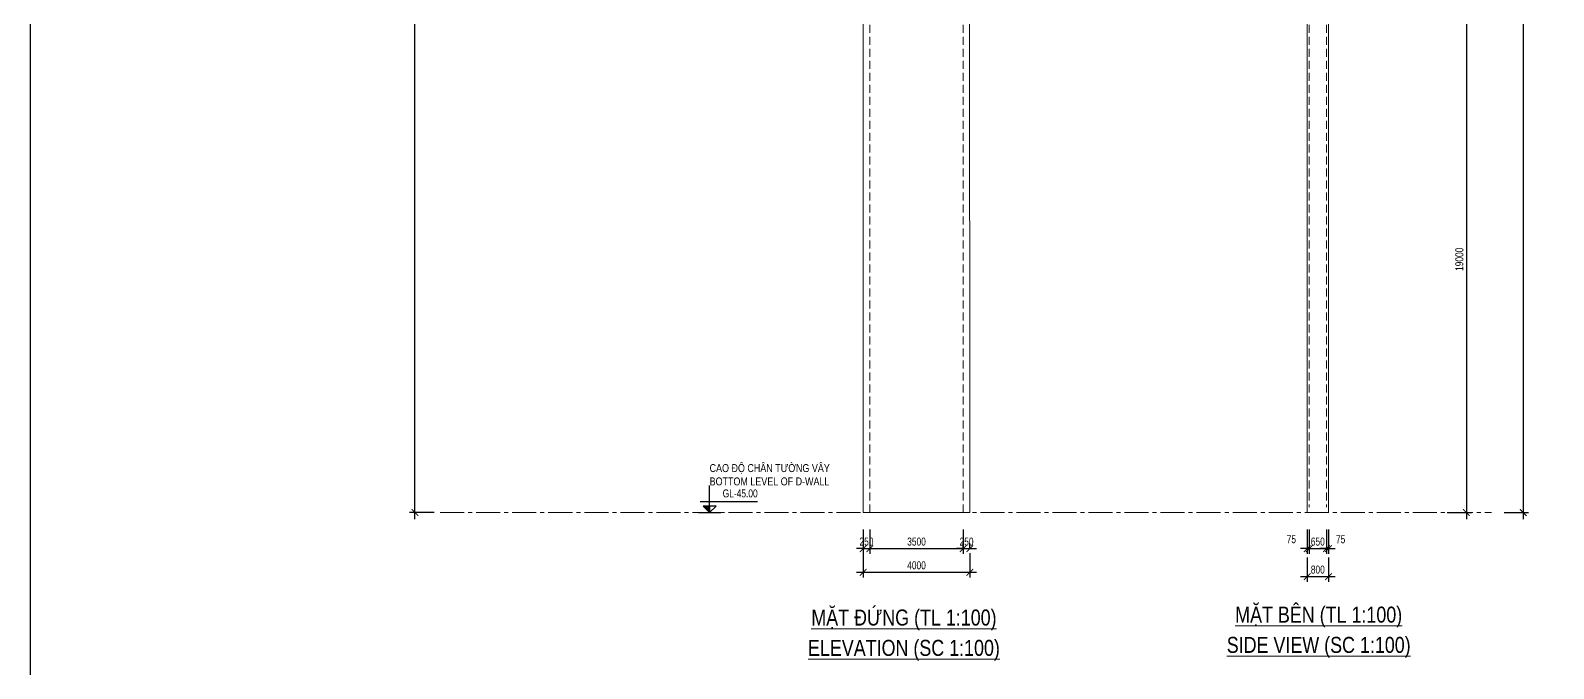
# Model space of a CAD drawing. Header units: millimetres. Extents: x 2746337 to 7547699, y -363432 to 15720.
# Drawn here: x 2951293 to 3008379, y -50850 to -26916 of the extents above; entities that cross this region are included whole.
import ezdxf
from ezdxf.enums import TextEntityAlignment as Align

# ---------------------------------------------------------------- set-up
doc = ezdxf.new("R2010")
doc.units = ezdxf.units.MM
doc.header["$LTSCALE"] = 1200
doc.header["$PDMODE"] = 3
doc.linetypes.add('CENTER2', pattern=[1.125, 0.75, -0.125, 0.125, -0.125])
doc.linetypes.add('HIDDEN', pattern=[0.375, 0.25, -0.125])
for name, color, linetype, lineweight in [('BOUND', 3, 'Continuous', 20), ('ENOTE', 2, 'Continuous', 15), ('Grid line', 160, 'CENTER2', 5), ('HIDE', 8, 'HIDDEN', 13), ('K-THUOC', 1, 'Continuous', 18), ('TEXTVN', 2, 'Continuous', 20)]:
    doc.layers.add(name, color=color, linetype=linetype, lineweight=lineweight)
for name, color, linetype in [('CDC.02.DIM', 1, 'Continuous'), ('CDC.06.TEXT', 2, 'Continuous'), ('CDC.10.HATCH', 251, 'Continuous')]:
    doc.layers.add(name, color=color, linetype=linetype)
doc.styles.add('DB_Arial', font='arial.ttf', dxfattribs={"width": 0.8})
doc.styles.add('SMTEXT', font='arial.ttf', dxfattribs={"width": 0.75})
doc.dimstyles.new('BSV1-100', dxfattribs={"dimtxt": 300, "dimasz": 250, "dimexe": 200, "dimexo": 0, "dimgap": 108, "dimtad": 1, "dimdec": 0, "dimdsep": 46, "dimtxsty": 'SMTEXT', "dimblk": 'ARCHTICK', "dimcen": 100, "dimdle": 250, "dimclrd": 256, "dimclre": 256, "dimclrt": 1, "dimadec": 0, "dimazin": 0, "dimtfac": 1, "dimtdec": 0, "dimtix": 1, "dimtmove": 2, "dimatfit": 3, "dimfxl": 720, "dimfxlon": 1, "dimtolj": 1, "dimtzin": 0, "dimarcsym": 0})

# ---------------------------------------------------------------- blocks, each defined once
blk = doc.blocks.new('_ArchTick')
at = {"color": 0, "linetype": 'ByBlock', "const_width": 0.15}
blk.add_lwpolyline([(-0.5, -0.5), (0.5, 0.5)], dxfattribs=at)
blk = doc.blocks.new('*D317')
at = {"layer": 'Defpoints', "color": 0, "transparency": 16777216}
for p in [(2999144, -45900), (2999944, -45900), (2999944, -47400)]:
    blk.add_point(p, dxfattribs=at)
at = {"layer": 'K-THUOC', "lineweight": -2, "transparency": 16777216}
for p, q in [((2999144, -46680), (2999144, -47600)), ((2999944, -46680), (2999944, -47600)), ((2998894, -47400), (3000194, -47400))]:
    blk.add_line(p, q, dxfattribs=at)
at = {"layer": 'K-THUOC', "lineweight": -2, "transparency": 16777216, "xscale": 250, "yscale": 250, "zscale": 250, "rotation": 180}
blk.add_blockref('_ArchTick', (2999144, -47400), dxfattribs=at)
at = {"layer": 'K-THUOC', "lineweight": -2, "transparency": 16777216, "xscale": 250, "yscale": 250, "zscale": 250}
blk.add_blockref('_ArchTick', (2999944, -47400), dxfattribs=at)
at = {"layer": 'K-THUOC', "color": 1, "transparency": 16777216, "insert": (2999544, -47139), "char_height": 300, "attachment_point": 5, "style": 'SMTEXT'}
blk.add_mtext('\\A1;800', dxfattribs=at)
blk = doc.blocks.new('*D318')
at = {"layer": 'Defpoints', "color": 0, "transparency": 16777216}
for p in [(2999144, -45600), (2999219, -45600), (2999219, -46350)]:
    blk.add_point(p, dxfattribs=at)
at = {"layer": 'K-THUOC', "lineweight": -2, "transparency": 16777216}
for p, q in [((2999144, -45630), (2999144, -46550)), ((2999219, -45630), (2999219, -46550)), ((2999144, -46350), (2998894, -46350)), ((2999144, -46350), (2999219, -46350)), ((2999219, -46350), (2999469, -46350))]:
    blk.add_line(p, q, dxfattribs=at)
at = {"layer": 'K-THUOC', "lineweight": -2, "transparency": 16777216, "xscale": 250, "yscale": 250, "zscale": 250}
blk.add_blockref('_ArchTick', (2999144, -46350), dxfattribs=at)
at = {"layer": 'K-THUOC', "lineweight": -2, "transparency": 16777216, "xscale": 250, "yscale": 250, "zscale": 250, "rotation": 180}
blk.add_blockref('_ArchTick', (2999219, -46350), dxfattribs=at)
at = {"layer": 'K-THUOC', "color": 1, "transparency": 16777216, "insert": (2998552, -46000), "char_height": 300, "attachment_point": 5, "style": 'SMTEXT'}
blk.add_mtext('\\A1;75', dxfattribs=at)
blk = doc.blocks.new('*D319')
at = {"layer": 'Defpoints', "color": 0, "transparency": 16777216}
for p in [(2999219, -45600), (2999869, -45600), (2999869, -46350)]:
    blk.add_point(p, dxfattribs=at)
at = {"layer": 'K-THUOC', "lineweight": -2, "transparency": 16777216}
for p, q in [((2999219, -45630), (2999219, -46550)), ((2999869, -45630), (2999869, -46550)), ((2999219, -46350), (2998969, -46350)), ((2999219, -46350), (2999869, -46350)), ((2999869, -46350), (3000119, -46350))]:
    blk.add_line(p, q, dxfattribs=at)
at = {"layer": 'K-THUOC', "lineweight": -2, "transparency": 16777216, "xscale": 250, "yscale": 250, "zscale": 250}
blk.add_blockref('_ArchTick', (2999219, -46350), dxfattribs=at)
at = {"layer": 'K-THUOC', "lineweight": -2, "transparency": 16777216, "xscale": 250, "yscale": 250, "zscale": 250, "rotation": 180}
blk.add_blockref('_ArchTick', (2999869, -46350), dxfattribs=at)
at = {"layer": 'K-THUOC', "color": 1, "transparency": 16777216, "insert": (2999544, -46089), "char_height": 300, "attachment_point": 5, "style": 'SMTEXT'}
blk.add_mtext('\\A1;650', dxfattribs=at)
blk = doc.blocks.new('*D320')
at = {"layer": 'Defpoints', "color": 0, "transparency": 16777216}
for p in [(2999869, -45600), (2999944, -45600), (2999944, -46350)]:
    blk.add_point(p, dxfattribs=at)
at = {"layer": 'K-THUOC', "lineweight": -2, "transparency": 16777216}
for p, q in [((2999869, -45630), (2999869, -46550)), ((2999944, -45630), (2999944, -46550)), ((2999869, -46350), (2999619, -46350)), ((2999869, -46350), (2999944, -46350)), ((2999944, -46350), (3000194, -46350))]:
    blk.add_line(p, q, dxfattribs=at)
at = {"layer": 'K-THUOC', "lineweight": -2, "transparency": 16777216, "xscale": 250, "yscale": 250, "zscale": 250}
blk.add_blockref('_ArchTick', (2999869, -46350), dxfattribs=at)
at = {"layer": 'K-THUOC', "lineweight": -2, "transparency": 16777216, "xscale": 250, "yscale": 250, "zscale": 250, "rotation": 180}
blk.add_blockref('_ArchTick', (2999944, -46350), dxfattribs=at)
at = {"layer": 'K-THUOC', "color": 1, "transparency": 16777216, "insert": (3000399, -46000), "char_height": 300, "attachment_point": 5, "style": 'SMTEXT'}
blk.add_mtext('\\A1;75', dxfattribs=at)
blk = doc.blocks.new('*D321')
at = {"layer": 'Defpoints', "color": 0, "transparency": 16777216}
for p in [(2965705, 0), (2967228, 0), (2967507, -45000)]:
    blk.add_point(p, dxfattribs=at)
at = {"layer": 'K-THUOC', "lineweight": -2, "transparency": 16777216}
for p, q in [((2965705, -45250), (2965705, 250)), ((2966425, 0), (2965505, 0)), ((2966425, -45000), (2965505, -45000))]:
    blk.add_line(p, q, dxfattribs=at)
at = {"layer": 'K-THUOC', "lineweight": -2, "transparency": 16777216, "xscale": 250, "yscale": 250, "zscale": 250}
for p, rotation in [((2965705, 0), 90), ((2965705, -45000), 270)]:
    blk.add_blockref('_ArchTick', p, dxfattribs=dict(at, rotation=rotation))
at = {"layer": 'K-THUOC', "color": 1, "transparency": 16777216, "insert": (2965444, -22500), "char_height": 300, "attachment_point": 5, "rotation": 90, "style": 'SMTEXT'}
blk.add_mtext('\\A1;45000', dxfattribs=at)
blk = doc.blocks.new('tag_cd')
at = {"layer": 'CDC.10.HATCH'}
blk.add_hatch(color=256, dxfattribs=at).paths.add_polyline_path([(180, 240), (420, 0), (420, 240)])
at = {"layer": 'CDC.02.DIM'}
for points in [[(420, 240), (420, 0), (660, 240), (180, 240), (420, 0), (420, 1020)], [(0, 0), (840, 0)], [(60, 420), (2220, 420)]]:
    blk.add_lwpolyline(points, dxfattribs=at)
at = {"layer": 'CDC.06.TEXT', "ltscale": 0.5, "style": 'SMTEXT', "width": 0.75}
blk.add_attdef('CD', text='', height=300, dxfattribs=at).set_placement((2220, 570), align=Align.RIGHT)
blk = doc.blocks.new('*D326')
at = {"layer": 'Defpoints', "color": 0, "transparency": 16777216}
for p in [(2994397, -26000), (2995969, -45000), (3005111, -45000)]:
    blk.add_point(p, dxfattribs=at)
at = {"layer": 'K-THUOC', "lineweight": -2, "transparency": 16777216}
for p, q in [((3004391, -26000), (3005311, -26000)), ((3005111, -25750), (3005111, -45250)), ((3004391, -45000), (3005311, -45000))]:
    blk.add_line(p, q, dxfattribs=at)
at = {"layer": 'K-THUOC', "lineweight": -2, "transparency": 16777216, "xscale": 250, "yscale": 250, "zscale": 250}
for p, rotation in [((3005111, -26000), 90), ((3005111, -45000), 270)]:
    blk.add_blockref('_ArchTick', p, dxfattribs=dict(at, rotation=rotation))
at = {"layer": 'K-THUOC', "color": 1, "transparency": 16777216, "insert": (3004850, -35500), "char_height": 300, "attachment_point": 5, "rotation": 90, "style": 'SMTEXT'}
blk.add_mtext('\\A1;19000', dxfattribs=at)
blk = doc.blocks.new('*D328')
at = {"layer": 'Defpoints', "color": 0, "transparency": 16777216}
for p in [(2999144, 0), (2999144, -45000), (3007244, -45000)]:
    blk.add_point(p, dxfattribs=at)
at = {"layer": 'K-THUOC', "lineweight": -2, "transparency": 16777216}
for p, q in [((3006524, 0), (3007444, 0)), ((3007244, 250), (3007244, -45250)), ((3006524, -45000), (3007444, -45000))]:
    blk.add_line(p, q, dxfattribs=at)
at = {"layer": 'K-THUOC', "lineweight": -2, "transparency": 16777216, "xscale": 250, "yscale": 250, "zscale": 250}
for p, rotation in [((3007244, 0), 90), ((3007244, -45000), 270)]:
    blk.add_blockref('_ArchTick', p, dxfattribs=dict(at, rotation=rotation))
at = {"layer": 'K-THUOC', "color": 1, "transparency": 16777216, "insert": (3006983, -22500), "char_height": 300, "attachment_point": 5, "rotation": 90, "style": 'SMTEXT'}
blk.add_mtext('\\A1;45000', dxfattribs=at)
blk = doc.blocks.new('*D368')
at = {"layer": 'Defpoints', "color": 0, "transparency": 16777216}
for p in [(2982504, -45600), (2982754, -45600), (2982754, -46350)]:
    blk.add_point(p, dxfattribs=at)
at = {"layer": 'K-THUOC', "lineweight": -2, "transparency": 16777216}
for p, q in [((2982504, -45630), (2982504, -46550)), ((2982754, -45630), (2982754, -46550)), ((2982504, -46350), (2982254, -46350)), ((2982504, -46350), (2982754, -46350)), ((2982754, -46350), (2983004, -46350))]:
    blk.add_line(p, q, dxfattribs=at)
at = {"layer": 'K-THUOC', "lineweight": -2, "transparency": 16777216, "xscale": 250, "yscale": 250, "zscale": 250}
blk.add_blockref('_ArchTick', (2982504, -46350), dxfattribs=at)
at = {"layer": 'K-THUOC', "lineweight": -2, "transparency": 16777216, "xscale": 250, "yscale": 250, "zscale": 250, "rotation": 180}
blk.add_blockref('_ArchTick', (2982754, -46350), dxfattribs=at)
at = {"layer": 'K-THUOC', "color": 1, "transparency": 16777216, "insert": (2982629, -46089), "char_height": 300, "attachment_point": 5, "style": 'SMTEXT'}
blk.add_mtext('\\A1;250', dxfattribs=at)
blk = doc.blocks.new('*D369')
at = {"layer": 'Defpoints', "color": 0, "transparency": 16777216}
for p in [(2986254, -44800), (2982754, -45600), (2986254, -46350)]:
    blk.add_point(p, dxfattribs=at)
at = {"layer": 'K-THUOC', "lineweight": -2, "transparency": 16777216}
for p, q in [((2982754, -45630), (2982754, -46550)), ((2986254, -45630), (2986254, -46550)), ((2982504, -46350), (2986504, -46350))]:
    blk.add_line(p, q, dxfattribs=at)
at = {"layer": 'K-THUOC', "lineweight": -2, "transparency": 16777216, "xscale": 250, "yscale": 250, "zscale": 250, "rotation": 180}
blk.add_blockref('_ArchTick', (2982754, -46350), dxfattribs=at)
at = {"layer": 'K-THUOC', "lineweight": -2, "transparency": 16777216, "xscale": 250, "yscale": 250, "zscale": 250}
blk.add_blockref('_ArchTick', (2986254, -46350), dxfattribs=at)
at = {"layer": 'K-THUOC', "color": 1, "transparency": 16777216, "insert": (2984504, -46089), "char_height": 300, "attachment_point": 5, "style": 'SMTEXT'}
blk.add_mtext('\\A1;3500', dxfattribs=at)
blk = doc.blocks.new('*D366')
at = {"layer": 'Defpoints', "color": 0, "transparency": 16777216}
for p in [(2986254, -46350), (2986504, -46350), (2986504, -46350)]:
    blk.add_point(p, dxfattribs=at)
at = {"layer": 'K-THUOC', "lineweight": -2, "transparency": 16777216}
for p, q in [((2986254, -46350), (2986254, -46150)), ((2986504, -46350), (2986504, -46150)), ((2986254, -46350), (2986004, -46350)), ((2986254, -46350), (2986504, -46350)), ((2986504, -46350), (2986754, -46350))]:
    blk.add_line(p, q, dxfattribs=at)
at = {"layer": 'K-THUOC', "lineweight": -2, "transparency": 16777216, "xscale": 250, "yscale": 250, "zscale": 250}
blk.add_blockref('_ArchTick', (2986254, -46350), dxfattribs=at)
at = {"layer": 'K-THUOC', "lineweight": -2, "transparency": 16777216, "xscale": 250, "yscale": 250, "zscale": 250, "rotation": 180}
blk.add_blockref('_ArchTick', (2986504, -46350), dxfattribs=at)
at = {"layer": 'K-THUOC', "color": 1, "transparency": 16777216, "insert": (2986379, -46089), "char_height": 300, "attachment_point": 5, "style": 'SMTEXT'}
blk.add_mtext('\\A1;250', dxfattribs=at)
blk = doc.blocks.new('*D367')
at = {"layer": 'Defpoints', "color": 0, "transparency": 16777216}
for p in [(2982504, -45000), (2986504, -45000), (2986504, -47240)]:
    blk.add_point(p, dxfattribs=at)
at = {"layer": 'K-THUOC', "lineweight": -2, "transparency": 16777216}
for p, q in [((2982504, -46520), (2982504, -47440)), ((2986504, -46520), (2986504, -47440)), ((2982254, -47240), (2986754, -47240))]:
    blk.add_line(p, q, dxfattribs=at)
at = {"layer": 'K-THUOC', "lineweight": -2, "transparency": 16777216, "xscale": 250, "yscale": 250, "zscale": 250, "rotation": 180}
blk.add_blockref('_ArchTick', (2982504, -47240), dxfattribs=at)
at = {"layer": 'K-THUOC', "lineweight": -2, "transparency": 16777216, "xscale": 250, "yscale": 250, "zscale": 250}
blk.add_blockref('_ArchTick', (2986504, -47240), dxfattribs=at)
at = {"layer": 'K-THUOC', "color": 1, "transparency": 16777216, "insert": (2984504, -46978), "char_height": 300, "attachment_point": 5, "style": 'SMTEXT'}
blk.add_mtext('\\A1;4000', dxfattribs=at)

msp = doc.modelspace()

# ---------------------------------------------------------------- linework, layer by layer
msp.add_lwpolyline([(2951292.7, 9128.3), (3044810, 9128.3), (3044810, -68024), (2951292.7, -68024)], close=True)
at = {"layer": 'BOUND'}
for points in [[(2982504, -45000), (2986504, -45000), (2986482.3, -1200), (2982504, -1200)], [(2999143.6, -45000), (2999943.6, -45000), (2999943.6, -1200), (2999143.6, -1200)]]:
    msp.add_lwpolyline(points, close=True, dxfattribs=at)
at = {"layer": 'BOUND', "lineweight": 20}
msp.add_lwpolyline([(2999943.6, -4350), (2999943.6, -1200), (2999143.6, -1200), (2999143.6, -45000), (2999943.6, -45000), (2999943.6, -19550)], dxfattribs=at)
at = {"layer": 'Grid line'}
msp.add_line((2966652.9, -45000), (3006056.7, -45000), dxfattribs=at)
at = {"layer": 'HIDE'}
for p, q in [((2982754, -150), (2982754, -45000)), ((2986254, -150), (2986254, -45000)), ((2999218.6, -150), (2999218.6, -44800)), ((2999868.6, -150), (2999868.6, -44800))]:
    msp.add_line(p, q, dxfattribs=at)

# ---------------------------------------------------------------- block references
at = {"layer": 'ENOTE'}
msp.add_blockref('tag_cd', (2976328.7, -45000), dxfattribs=at).add_auto_attribs({'CD': 'GL-45.00'})

# ---------------------------------------------------------------- texts
at = {"layer": 'TEXTVN', "style": 'DB_Arial', "width": 0.8}
for s, p in [('CAO ĐỘ CHÂN TƯỜNG VÂY', (2976748.7, -43480)), ('BOTTOM LEVEL OF D-WALL', (2976748.7, -43980))]:
    msp.add_text(s, height=300, dxfattribs=at).set_placement(p)
for s, p in [('%%UMẶT ĐỨNG (TL 1:100)', (2984032.1, -48947.4)), ('%%UMẶT BÊN (TL 1:100)', (2999577.6, -48836.3)), ('%%USIDE VIEW (SC 1:100)', (2999577.6, -50036.3)), ('%%UELEVATION (SC 1:100)', (2984032.1, -50147.4))]:
    msp.add_text(s, height=600, dxfattribs=at).set_placement(p, align=Align.MIDDLE)

# ---------------------------------------------------------------- dimensions: what is measured, and where the dimension line sits
at = {"layer": 'K-THUOC'}
for base, p1, p2, picture, middle in [((2965705.3, 0), (2967506.5, -45000), (2967227.7, 0), '*D321', (2965444.1, -22500)), ((3007244.2, -45000), (2999143.6, 0), (2999143.6, -45000), '*D328', (3006983.1, -22500)), ((3005111.5, -45000), (2994396.9, -26000), (2995968.6, -45000), '*D326', (3004850.3, -35500))]:
    dim = msp.add_linear_dim(base=base, p1=p1, p2=p2, angle=90, dimstyle='BSV1-100', dxfattribs=at)
    dim.commit()
    dim.dimension.update_dxf_attribs({"geometry": picture, "text_midpoint": middle})
for base, p1, p2, picture, middle in [((2986504, -47239.6), (2982504, -45000), (2986504, -45000), '*D367', (2984504, -46978.5)), ((2986254, -46350), (2982754, -45600), (2986254, -44800), '*D369', (2984504, -46088.7)), ((2982754, -46350), (2982504, -45600), (2982754, -45600), '*D368', (2982629, -46088.8)), ((2999868.6, -46350), (2999218.6, -45600), (2999868.6, -45600), '*D319', (2999543.6, -46088.8)), ((2999943.6, -47400), (2999143.6, -45900), (2999943.6, -45900), '*D317', (2999543.6, -47138.8))]:
    dim = msp.add_linear_dim(base=base, p1=p1, p2=p2, dimstyle='BSV1-100', dxfattribs=at)
    dim.commit()
    dim.dimension.update_dxf_attribs({"geometry": picture, "text_midpoint": middle})
for base, p1, p2, picture, middle in [((2999218.6, -46350), (2999143.6, -45600), (2999218.6, -45600), '*D318', (2998552.3, -46000)), ((2999943.6, -46350), (2999868.6, -45600), (2999943.6, -45600), '*D320', (3000398.9, -46000))]:
    dim = msp.add_linear_dim(base=base, p1=p1, p2=p2, dimstyle='BSV1-100', dxfattribs=at)
    dim.commit()
    dim.dimension.update_dxf_attribs({"geometry": picture, "text_midpoint": middle, "dimtype": 160})
dim = msp.add_aligned_dim(p1=(2986254, -46350), p2=(2986504, -46350), distance=0, dimstyle='BSV1-100', dxfattribs=at)
dim.commit()
dim.dimension.update_dxf_attribs({"geometry": '*D366', "text_midpoint": (2986379, -46088.8)})

doc.saveas('drawing.dxf')
